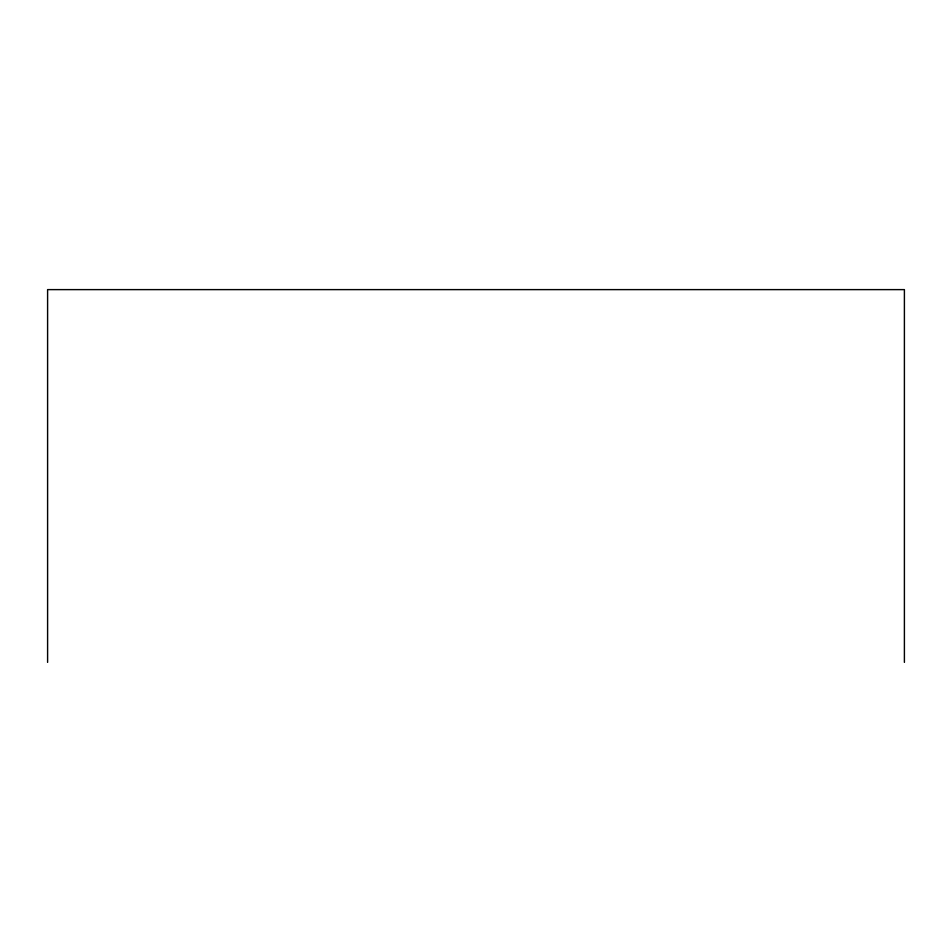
<?xml version="1.0" encoding="UTF-8"?>
<svg xmlns="http://www.w3.org/2000/svg" width="952" height="952" viewBox="0 0 952 952"><rect width="100%" height="100%" fill="white"/><g stroke="black" fill="none" stroke-linecap="round" stroke-linejoin="round"><path stroke-width="1.43" d="M904.4 662.378L904.4 289.622L47.6 289.622L47.6 662.378"/></g></svg>
